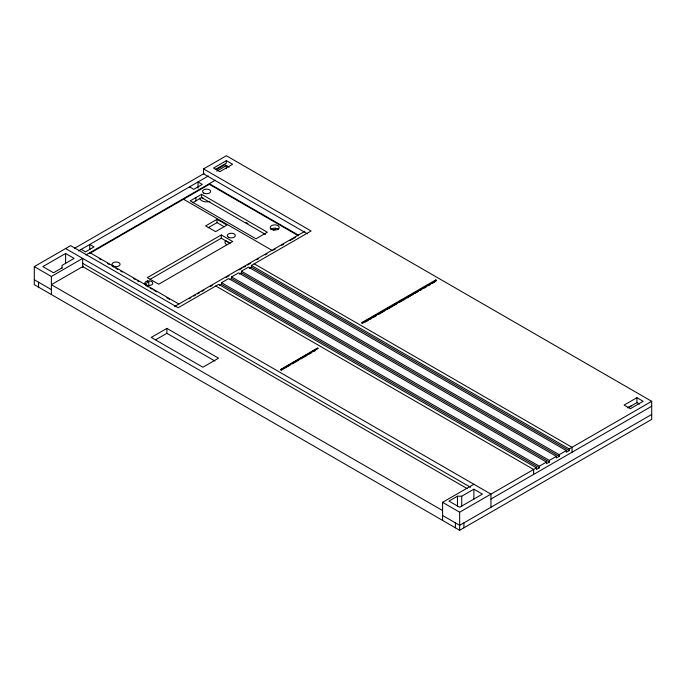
<?xml version="1.0" encoding="UTF-8"?>
<svg xmlns="http://www.w3.org/2000/svg" width="686" height="686" viewBox="0 0 686 686"><rect width="100%" height="100%" fill="white"/><g stroke="black" fill="none" stroke-linecap="round" stroke-linejoin="round"><path stroke-width="1.03" d="M148.802 285.076L148.802 281.792L147.319 280.934M195.922 200.861L195.922 197.577M192.663 202.739L201.607 197.577L201.607 194.292L267.334 232.237L255.947 238.805L190.228 200.861L201.607 194.292M208.27 227.675L217.025 222.616L217.025 219.331L226.98 225.085L215.601 231.654L205.646 225.908L217.025 219.331M150.088 279.331L221.286 238.222L221.286 234.938L232.674 241.506L158.698 284.218L147.319 277.65L221.286 234.938M307.379 233.78L203.545 173.832L203.545 168.902L226.346 155.739L651.7 401.31L651.7 419.386L459.654 530.261L34.3 284.69L34.3 266.614L70.632 245.639L178.18 307.731L218.663 284.356L536.469 467.843L536.469 469.481L539.316 467.843L539.316 466.197L221.509 282.718L221.509 284.356L539.316 467.843M62.032 268.423L62.032 265.388L74.131 258.408L65.599 253.477L42.832 266.614L53.508 272.779L62.032 267.857M74.345 248.426L204.102 173.507M226.346 160.67L213.543 168.061L219.803 171.672L232.605 164.28L226.346 160.67L226.346 163.131L215.378 169.468M216.699 169.528L224.922 164.777L229.193 167.238M78.564 250.922L208.373 175.976M216.716 171.157L226.912 165.275M85.913 254.952L215.344 180.221M89.892 253.305L209.333 184.354L298.324 235.735M34.3 266.614L51.373 276.475L82.672 258.408L82.672 267.506M83.289 266.262L51.373 284.69L442.581 510.547M144.566 284.236L148.802 281.792M273.637 230.119L275.429 229.081M174.587 306.513L304.876 231.293M189.087 298.796L190.94 297.733M193.726 296.12L195.579 295.049M197.431 293.985L199.292 292.913M202.07 291.301L203.922 290.238M210.413 286.491L212.266 285.419M226.174 277.384L228.961 275.781M239.157 269.89L241.944 268.286M243.796 267.214L245.648 266.142M247.5 265.07L250.287 263.467M256.778 259.72L258.631 258.648M265.122 254.9L266.974 253.829M273.457 250.09L275.3 249.027M281.749 245.305L283.592 244.242M290.032 240.52L295.563 237.33M221.509 282.718L228.678 278.576L546.485 462.055L546.485 463.702L549.332 462.055L549.332 460.417L231.525 276.93L231.525 278.576L549.332 462.055M231.525 276.93L238.582 272.856L556.389 456.344L556.389 457.982L559.236 456.344L559.236 454.698L241.429 271.219L241.429 272.856L559.236 456.344M241.429 271.219L248.538 267.111L566.344 450.591L566.344 452.237L569.191 450.591L569.191 448.953L251.385 265.465L251.385 267.111L569.191 450.591M251.385 265.465L311.092 230.993L203.545 168.902M219.374 285.59L221.509 284.356M230.102 279.399L231.525 278.576M239.294 274.091L241.429 272.856M249.25 268.346L251.385 267.111M166.887 328.38L151.237 337.418L202.876 367.233L218.525 358.195L166.887 328.38L166.887 333.31L214.838 360.99M155.842 339.69L166.887 333.31M280.694 369.445L317.678 348.094L318.244 348.419L280.694 369.943L317.678 348.094M436.605 280.411L435.756 279.922L361.779 322.634L362.628 323.123L436.605 280.411L361.779 323.123L362.628 323.62L362.628 323.123M290.504 364.926L281.26 370.269L281.26 369.771M292.356 363.863L298.83 360.124M300.682 359.052L307.148 355.322M309 354.25L311.778 352.647M313.622 351.584L315.474 350.512M365.406 322.017L368.176 320.413M370.028 319.35L371.881 318.278M373.724 317.206L376.503 315.611M378.355 314.54L384.82 310.801M386.672 309.738L396.842 303.864M399.621 302.26L405.169 299.062M407.012 297.99L413.487 294.251M415.339 293.188L418.108 291.584M419.961 290.521L421.813 289.449M423.656 288.386L426.435 286.782M428.287 285.71L430.131 284.647M431.983 283.575L434.752 281.972M442.581 520.408L442.581 502.332L473.88 484.265M457.459 496.21L448.978 501.106L459.654 507.263L482.412 494.126L473.88 489.195L461.721 496.21L457.459 496.21L457.459 506.319M636.908 397.7L624.106 405.092L630.365 408.702L643.168 401.31L636.908 397.7L636.908 402.631L627.759 407.904M442.581 502.332L459.654 512.193L536.469 467.843M539.316 466.197L546.485 462.055M549.332 460.417L556.389 456.344M559.236 454.698L566.344 450.591M569.191 448.953L651.7 401.31M490.944 499.048L651.7 406.241M651.7 414.455L459.654 525.33L442.581 515.478M636.677 402.502L639.463 404.105M209.333 183.694L298.324 235.075M189.499 186.866L193.769 189.336L202.301 184.405L198.04 181.944L198.04 188.136M246.128 222.513L247.972 223.585M201.607 197.577L265.482 234.458M183.539 199.24L272.539 250.622M217.025 222.616L224.262 226.8M221.286 238.222L230.17 243.35M254.232 263.827L572.038 447.306L572.038 452.237M215.824 286.002L533.622 469.481L533.622 474.412M89.892 252.654L178.892 304.027M99.161 258.656L101.022 259.728M107.505 263.475L109.366 264.547M112.144 266.151L113.996 267.223M115.848 268.295L117.709 269.366M120.487 270.97L122.34 272.042M133.461 278.465L135.322 279.536M137.174 280.6L139.026 281.672M145.518 285.419L148.296 287.022M150.148 288.094L152.009 289.166M153.861 290.238L156.64 291.842M166.835 297.733L169.622 299.336M81.222 249.387L85.493 251.848L94.025 246.917L89.755 244.456L89.755 249.618M65.599 248.546L490.944 494.126L490.944 507.263M82.277 263.107L470.562 487.283M82.835 266.708L467.226 488.638M34.3 279.759L51.373 289.612M473.88 489.195L473.88 499.305M463.916 522.869L463.916 527.8M461.721 496.21L461.721 506.319M459.654 512.193L459.654 530.261M455.384 522.869L455.384 527.8M435.756 279.922L435.756 280.411M226.346 165.592L226.346 168.73M65.599 253.477L65.599 263.587M51.373 276.475L51.373 294.543M38.57 282.22L38.57 287.151M631.137 405.726A3.216 1.861 60 0 1 628.942 406.404M270.816 229.458A4.51 2.607 0 0 1 278.636 229.458M203.193 198.083A6.714 3.876 0 0 1 201.795 197.465M209.907 201.367A6.714 3.876 0 0 1 199.832 198.014M228.146 242.004A6.328 3.653 0 0 1 225.831 240.666M226.834 244.713A6.328 3.653 0 0 1 225.197 241.18M203.742 193.058A4.022 2.324 0 0 0 210.473 192.02A4.022 2.324 0 0 0 205.543 189.173A4.022 2.324 0 0 0 203.742 193.058M271.536 229.313A4.51 2.607 0 0 0 279.091 228.146A4.51 2.607 0 0 0 273.56 224.957A4.51 2.607 0 0 0 271.536 229.313M228.464 237.202A4.022 2.324 0 0 0 235.195 236.155A4.022 2.324 0 0 0 230.273 233.309A4.022 2.324 0 0 0 228.464 237.202M145.955 284.836A4.022 2.324 0 0 0 152.686 283.79A4.022 2.324 0 0 0 147.756 280.951A4.022 2.324 0 0 0 145.955 284.836M113.233 265.945A4.022 2.324 0 0 0 119.964 264.899A4.022 2.324 0 0 0 115.042 262.061A4.022 2.324 0 0 0 113.233 265.945"/></g></svg>
